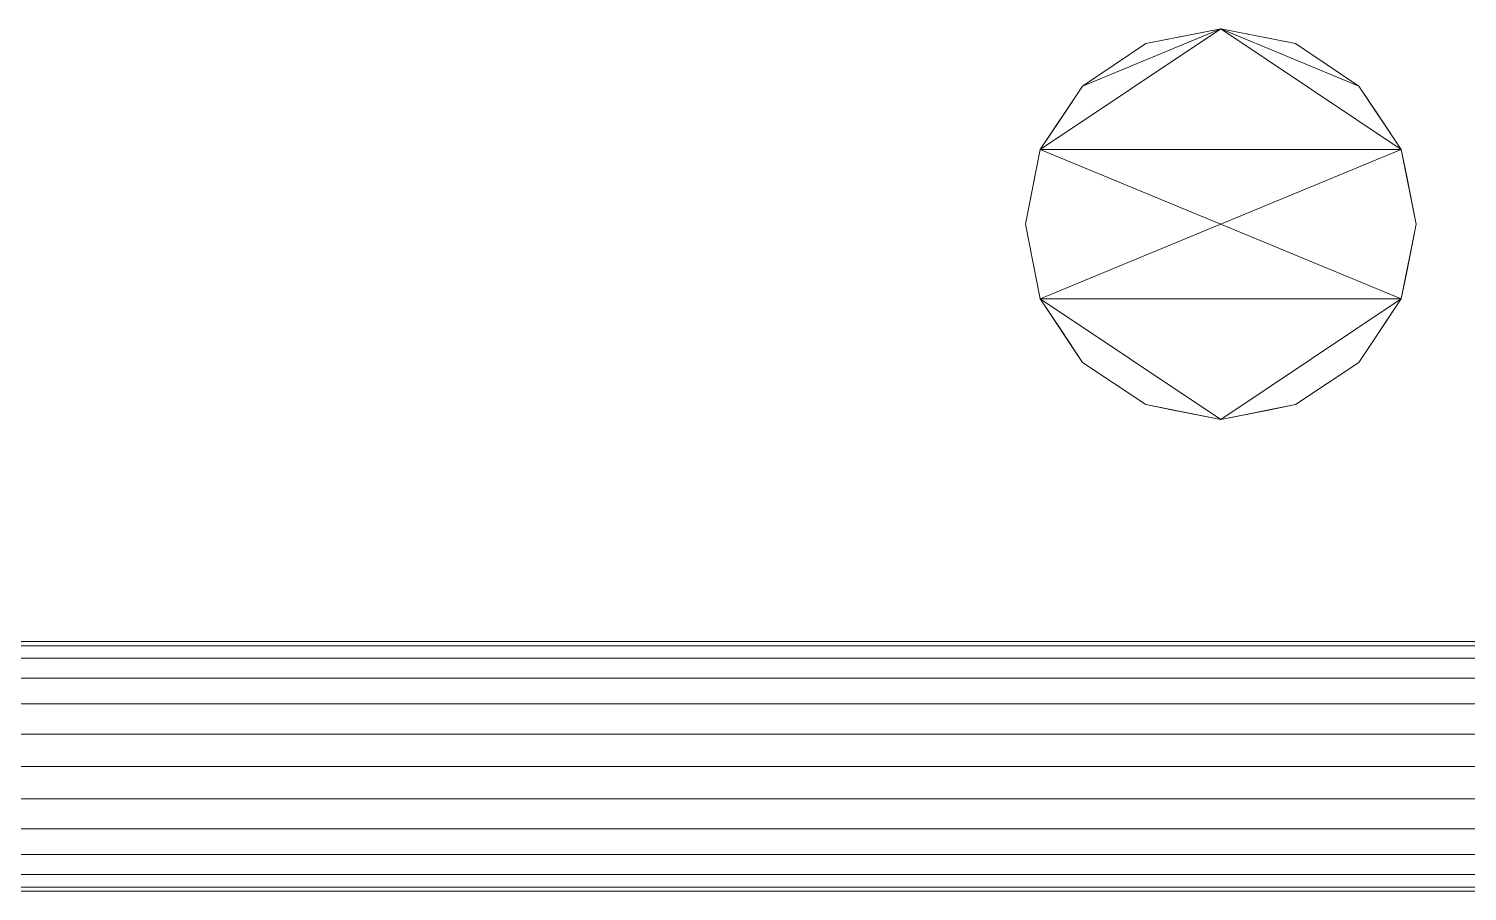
# Model space of a CAD drawing. Header units: inches. Extents: x -3326 to -59, y 8 to 1043.
# Drawn here: x -1714.14 to -1697.58, y 324.56 to 334.49 of the extents above; entities that cross this region are included whole.
import ezdxf

# ---------------------------------------------------------------- set-up
doc = ezdxf.new("R2010")
doc.units = ezdxf.units.IN
doc.header["$MEASUREMENT"] = 0
doc.layers.add('F-SPRN', color=10, linetype='Continuous', lineweight=9)

msp = doc.modelspace()

# ---------------------------------------------------------------- linework, layer by layer
at = {"layer": 'F-SPRN', "color": 1}
for p, q in [((-1700.414, 332.244, 869.937), (-1700.414, 332.244, 982.063)), ((-1700.414, 332.244, 869.937), (-1700.414, 332.244, 982.063)), ((-1700.414, 332.244, 869.937), (-1700.414, 332.244, 982.063)), ((-1700.414, 332.244, 869.937), (-1700.414, 332.244, 982.063)), ((-1700.414, 332.244, 869.937), (-1700.414, 332.244, 982.063)), ((-1700.414, 332.244, 869.937), (-1700.414, 332.244, 982.063)), ((-1700.414, 332.244, 869.937), (-1700.414, 332.244, 982.063)), ((-1700.414, 332.244, 869.937), (-1700.414, 332.244, 982.063)), ((-1741.293, 326, 964), (-1686.992, 326, 964)), ((-1741.293, 326, 964), (-1686.992, 326, 964))]:
    msp.add_line(p, q, dxfattribs=at)

# ---------------------------------------------------------------- meshes
mesh = msp.add_polyface(dxfattribs=at)
corners = [(-1702.664, 332.244, 869.937), (-1702.492, 333.105, 869.937), (-1702.005, 333.835, 869.937), (-1701.275, 334.323, 869.937), (-1700.414, 334.494, 869.937), (-1699.553, 334.323, 869.937), (-1698.823, 333.835, 869.937), (-1698.335, 333.105, 869.937), (-1698.164, 332.244, 869.937), (-1698.335, 331.383, 869.937), (-1698.823, 330.653, 869.937), (-1699.553, 330.166, 869.937), (-1700.414, 329.994, 869.937), (-1701.275, 330.166, 869.937), (-1702.005, 330.653, 869.937), (-1702.492, 331.383, 869.937)]
mesh.append_faces([[corners[k] for k in face] for face in [(4, 1, 2, 3)]], dxfattribs={"vtx0": -1, "color": 1})
mesh.append_faces([[corners[k] for k in face] for face in [(1, 7, 15, 0), (9, 15, 7, 8)]], dxfattribs={"vtx0": -1, "vtx1": -1, "color": 1})
mesh.append_faces([[corners[k] for k in face] for face in [(7, 1, 4, 6), (15, 9, 12)]], dxfattribs={"vtx0": -1, "vtx1": -1, "vtx2": -1, "color": 1})
mesh.append_faces([[corners[k] for k in face] for face in [(10, 11, 12, 9), (4, 5, 6)]], dxfattribs={"vtx2": -1, "color": 1})
mesh.append_faces([[corners[k] for k in face] for face in [(12, 13, 14, 15)]], dxfattribs={"vtx3": -1, "color": 1})
mesh = msp.add_polyface(dxfattribs=at)
corners = [(-1700.414, 334.494, 982.063), (-1701.275, 334.323, 982.063), (-1702.005, 333.835, 982.063), (-1702.492, 333.105, 982.063), (-1702.664, 332.244, 982.063), (-1702.492, 331.383, 982.063), (-1702.005, 330.653, 982.063), (-1701.275, 330.166, 982.063), (-1700.414, 329.994, 982.063), (-1699.553, 330.166, 982.063), (-1698.823, 330.653, 982.063), (-1698.335, 331.383, 982.063), (-1698.164, 332.244, 982.063), (-1698.335, 333.105, 982.063), (-1698.823, 333.835, 982.063), (-1699.553, 334.323, 982.063)]
mesh.append_faces([[corners[k] for k in face] for face in [(0, 13, 14, 15)]], dxfattribs={"vtx0": -1, "color": 1})
mesh.append_faces([[corners[k] for k in face] for face in [(13, 3, 11, 12), (5, 11, 3, 4)]], dxfattribs={"vtx0": -1, "vtx1": -1, "color": 1})
mesh.append_faces([[corners[k] for k in face] for face in [(3, 13, 0, 2), (11, 5, 8)]], dxfattribs={"vtx0": -1, "vtx1": -1, "vtx2": -1, "color": 1})
mesh.append_faces([[corners[k] for k in face] for face in [(6, 7, 8, 5), (0, 1, 2)]], dxfattribs={"vtx2": -1, "color": 1})
mesh.append_faces([[corners[k] for k in face] for face in [(8, 9, 10, 11)]], dxfattribs={"vtx3": -1, "color": 1})
mesh = msp.add_polyface(dxfattribs=at)
corners = [(-1702.664, 332.244, 869.937), (-1702.664, 332.244, 982.063), (-1702.492, 333.105, 982.063), (-1702.005, 333.835, 982.063), (-1701.275, 334.323, 982.063), (-1700.414, 334.494, 982.063), (-1700.414, 334.494, 869.937), (-1701.275, 334.323, 869.937), (-1702.005, 333.835, 869.937), (-1702.492, 333.105, 869.937), (-1702.551, 332.812, 869.937), (-1702.578, 332.675, 982.063), (-1702.248, 333.47, 869.937), (-1702.248, 333.47, 982.063), (-1700.981, 334.382, 982.063), (-1700.844, 334.409, 869.937), (-1701.64, 334.079, 982.063), (-1701.64, 334.079, 869.937)]
mesh.append_faces([[corners[k] for k in face] for face in [(11, 0, 1)]], dxfattribs={"vtx0": -1, "color": 1})
mesh.append_faces([[corners[k] for k in face] for face in [(2, 10, 11), (0, 11, 10), (14, 7, 4), (7, 14, 15), (5, 15, 14)]], dxfattribs={"vtx0": -1, "vtx1": -1, "color": 1})
mesh.append_faces([[corners[k] for k in face] for face in [(2, 9, 10)]], dxfattribs={"vtx0": -1, "vtx2": -1, "color": 1})
mesh.append_faces([[corners[k] for k in face] for face in [(12, 9, 2, 13), (13, 3, 8, 12), (16, 4, 7, 17), (17, 8, 3, 16)]], dxfattribs={"vtx1": -1, "vtx3": -1, "color": 1})
mesh.append_faces([[corners[k] for k in face] for face in [(5, 6, 15)]], dxfattribs={"vtx2": -1, "color": 1})
mesh = msp.add_polyface(dxfattribs=at)
corners = [(-1702.664, 332.244, 869.937), (-1702.492, 333.105, 869.937), (-1702.005, 333.835, 869.937), (-1701.275, 334.323, 869.937), (-1700.414, 334.494, 869.937), (-1699.553, 334.323, 869.937), (-1698.823, 333.835, 869.937), (-1698.335, 333.105, 869.937), (-1698.164, 332.244, 869.937), (-1698.335, 331.383, 869.937), (-1698.823, 330.653, 869.937), (-1699.553, 330.166, 869.937), (-1700.414, 329.994, 869.937), (-1701.275, 330.166, 869.937), (-1702.005, 330.653, 869.937), (-1702.492, 331.383, 869.937)]
mesh.append_faces([[corners[k] for k in face] for face in [(4, 1, 2, 3)]], dxfattribs={"vtx0": -1, "color": 1})
mesh.append_faces([[corners[k] for k in face] for face in [(1, 7, 15, 0), (9, 15, 7, 8)]], dxfattribs={"vtx0": -1, "vtx1": -1, "color": 1})
mesh.append_faces([[corners[k] for k in face] for face in [(7, 1, 4, 6), (15, 9, 12)]], dxfattribs={"vtx0": -1, "vtx1": -1, "vtx2": -1, "color": 1})
mesh.append_faces([[corners[k] for k in face] for face in [(10, 11, 12, 9), (4, 5, 6)]], dxfattribs={"vtx2": -1, "color": 1})
mesh.append_faces([[corners[k] for k in face] for face in [(12, 13, 14, 15)]], dxfattribs={"vtx3": -1, "color": 1})
mesh = msp.add_polyface(dxfattribs=at)
corners = [(-1700.414, 334.494, 982.063), (-1701.275, 334.323, 982.063), (-1702.005, 333.835, 982.063), (-1702.492, 333.105, 982.063), (-1702.664, 332.244, 982.063), (-1702.492, 331.383, 982.063), (-1702.005, 330.653, 982.063), (-1701.275, 330.166, 982.063), (-1700.414, 329.994, 982.063), (-1699.553, 330.166, 982.063), (-1698.823, 330.653, 982.063), (-1698.335, 331.383, 982.063), (-1698.164, 332.244, 982.063), (-1698.335, 333.105, 982.063), (-1698.823, 333.835, 982.063), (-1699.553, 334.323, 982.063)]
mesh.append_faces([[corners[k] for k in face] for face in [(0, 13, 14, 15)]], dxfattribs={"vtx0": -1, "color": 1})
mesh.append_faces([[corners[k] for k in face] for face in [(13, 3, 11, 12), (5, 11, 3, 4)]], dxfattribs={"vtx0": -1, "vtx1": -1, "color": 1})
mesh.append_faces([[corners[k] for k in face] for face in [(3, 13, 0, 2), (11, 5, 8)]], dxfattribs={"vtx0": -1, "vtx1": -1, "vtx2": -1, "color": 1})
mesh.append_faces([[corners[k] for k in face] for face in [(6, 7, 8, 5), (0, 1, 2)]], dxfattribs={"vtx2": -1, "color": 1})
mesh.append_faces([[corners[k] for k in face] for face in [(8, 9, 10, 11)]], dxfattribs={"vtx3": -1, "color": 1})
mesh = msp.add_polyface(dxfattribs=at)
corners = [(-1702.664, 332.244, 869.937), (-1702.664, 332.244, 982.063), (-1702.492, 333.105, 982.063), (-1702.005, 333.835, 982.063), (-1701.275, 334.323, 982.063), (-1700.414, 334.494, 982.063), (-1700.414, 334.494, 869.937), (-1701.275, 334.323, 869.937), (-1702.005, 333.835, 869.937), (-1702.492, 333.105, 869.937), (-1702.551, 332.812, 869.937), (-1702.578, 332.675, 982.063), (-1702.248, 333.47, 869.937), (-1702.248, 333.47, 982.063), (-1700.981, 334.382, 982.063), (-1700.844, 334.409, 869.937), (-1701.64, 334.079, 982.063), (-1701.64, 334.079, 869.937)]
mesh.append_faces([[corners[k] for k in face] for face in [(11, 0, 1)]], dxfattribs={"vtx0": -1, "color": 1})
mesh.append_faces([[corners[k] for k in face] for face in [(2, 10, 11), (0, 11, 10), (14, 7, 4), (7, 14, 15), (5, 15, 14)]], dxfattribs={"vtx0": -1, "vtx1": -1, "color": 1})
mesh.append_faces([[corners[k] for k in face] for face in [(2, 9, 10)]], dxfattribs={"vtx0": -1, "vtx2": -1, "color": 1})
mesh.append_faces([[corners[k] for k in face] for face in [(12, 9, 2, 13), (13, 3, 8, 12), (16, 4, 7, 17), (17, 8, 3, 16)]], dxfattribs={"vtx1": -1, "vtx3": -1, "color": 1})
mesh.append_faces([[corners[k] for k in face] for face in [(5, 6, 15)]], dxfattribs={"vtx2": -1, "color": 1})
mesh = msp.add_polyface(dxfattribs=at)
corners = [(-1702.664, 332.244, 869.937), (-1702.492, 333.105, 869.937), (-1702.005, 333.835, 869.937), (-1701.275, 334.323, 869.937), (-1700.414, 334.494, 869.937), (-1699.553, 334.323, 869.937), (-1698.823, 333.835, 869.937), (-1698.335, 333.105, 869.937), (-1698.164, 332.244, 869.937), (-1698.335, 331.383, 869.937), (-1698.823, 330.653, 869.937), (-1699.553, 330.166, 869.937), (-1700.414, 329.994, 869.937), (-1701.275, 330.166, 869.937), (-1702.005, 330.653, 869.937), (-1702.492, 331.383, 869.937)]
mesh.append_faces([[corners[k] for k in face] for face in [(4, 1, 2, 3)]], dxfattribs={"vtx0": -1, "color": 1})
mesh.append_faces([[corners[k] for k in face] for face in [(1, 7, 15, 0), (9, 15, 7, 8)]], dxfattribs={"vtx0": -1, "vtx1": -1, "color": 1})
mesh.append_faces([[corners[k] for k in face] for face in [(7, 1, 4, 6), (15, 9, 12)]], dxfattribs={"vtx0": -1, "vtx1": -1, "vtx2": -1, "color": 1})
mesh.append_faces([[corners[k] for k in face] for face in [(10, 11, 12, 9), (4, 5, 6)]], dxfattribs={"vtx2": -1, "color": 1})
mesh.append_faces([[corners[k] for k in face] for face in [(12, 13, 14, 15)]], dxfattribs={"vtx3": -1, "color": 1})
mesh = msp.add_polyface(dxfattribs=at)
corners = [(-1700.414, 334.494, 982.063), (-1701.275, 334.323, 982.063), (-1702.005, 333.835, 982.063), (-1702.492, 333.105, 982.063), (-1702.664, 332.244, 982.063), (-1702.492, 331.383, 982.063), (-1702.005, 330.653, 982.063), (-1701.275, 330.166, 982.063), (-1700.414, 329.994, 982.063), (-1699.553, 330.166, 982.063), (-1698.823, 330.653, 982.063), (-1698.335, 331.383, 982.063), (-1698.164, 332.244, 982.063), (-1698.335, 333.105, 982.063), (-1698.823, 333.835, 982.063), (-1699.553, 334.323, 982.063)]
mesh.append_faces([[corners[k] for k in face] for face in [(0, 13, 14, 15)]], dxfattribs={"vtx0": -1, "color": 1})
mesh.append_faces([[corners[k] for k in face] for face in [(13, 3, 11, 12), (5, 11, 3, 4)]], dxfattribs={"vtx0": -1, "vtx1": -1, "color": 1})
mesh.append_faces([[corners[k] for k in face] for face in [(3, 13, 0, 2), (11, 5, 8)]], dxfattribs={"vtx0": -1, "vtx1": -1, "vtx2": -1, "color": 1})
mesh.append_faces([[corners[k] for k in face] for face in [(6, 7, 8, 5), (0, 1, 2)]], dxfattribs={"vtx2": -1, "color": 1})
mesh.append_faces([[corners[k] for k in face] for face in [(8, 9, 10, 11)]], dxfattribs={"vtx3": -1, "color": 1})
mesh = msp.add_polyface(dxfattribs=at)
corners = [(-1702.664, 332.244, 869.937), (-1702.664, 332.244, 982.063), (-1702.492, 333.105, 982.063), (-1702.005, 333.835, 982.063), (-1701.275, 334.323, 982.063), (-1700.414, 334.494, 982.063), (-1700.414, 334.494, 869.937), (-1701.275, 334.323, 869.937), (-1702.005, 333.835, 869.937), (-1702.492, 333.105, 869.937), (-1702.551, 332.812, 869.937), (-1702.578, 332.675, 982.063), (-1702.248, 333.47, 869.937), (-1702.248, 333.47, 982.063), (-1700.981, 334.382, 982.063), (-1700.844, 334.409, 869.937), (-1701.64, 334.079, 982.063), (-1701.64, 334.079, 869.937)]
mesh.append_faces([[corners[k] for k in face] for face in [(11, 0, 1)]], dxfattribs={"vtx0": -1, "color": 1})
mesh.append_faces([[corners[k] for k in face] for face in [(2, 10, 11), (0, 11, 10), (14, 7, 4), (7, 14, 15), (5, 15, 14)]], dxfattribs={"vtx0": -1, "vtx1": -1, "color": 1})
mesh.append_faces([[corners[k] for k in face] for face in [(2, 9, 10)]], dxfattribs={"vtx0": -1, "vtx2": -1, "color": 1})
mesh.append_faces([[corners[k] for k in face] for face in [(12, 9, 2, 13), (13, 3, 8, 12), (16, 4, 7, 17), (17, 8, 3, 16)]], dxfattribs={"vtx1": -1, "vtx3": -1, "color": 1})
mesh.append_faces([[corners[k] for k in face] for face in [(5, 6, 15)]], dxfattribs={"vtx2": -1, "color": 1})
mesh = msp.add_polyface(dxfattribs=at)
corners = [(-1702.664, 332.244, 869.937), (-1702.492, 333.105, 869.937), (-1702.005, 333.835, 869.937), (-1701.275, 334.323, 869.937), (-1700.414, 334.494, 869.937), (-1699.553, 334.323, 869.937), (-1698.823, 333.835, 869.937), (-1698.335, 333.105, 869.937), (-1698.164, 332.244, 869.937), (-1698.335, 331.383, 869.937), (-1698.823, 330.653, 869.937), (-1699.553, 330.166, 869.937), (-1700.414, 329.994, 869.937), (-1701.275, 330.166, 869.937), (-1702.005, 330.653, 869.937), (-1702.492, 331.383, 869.937)]
mesh.append_faces([[corners[k] for k in face] for face in [(4, 1, 2, 3)]], dxfattribs={"vtx0": -1, "color": 1})
mesh.append_faces([[corners[k] for k in face] for face in [(1, 7, 15, 0), (9, 15, 7, 8)]], dxfattribs={"vtx0": -1, "vtx1": -1, "color": 1})
mesh.append_faces([[corners[k] for k in face] for face in [(7, 1, 4, 6), (15, 9, 12)]], dxfattribs={"vtx0": -1, "vtx1": -1, "vtx2": -1, "color": 1})
mesh.append_faces([[corners[k] for k in face] for face in [(10, 11, 12, 9), (4, 5, 6)]], dxfattribs={"vtx2": -1, "color": 1})
mesh.append_faces([[corners[k] for k in face] for face in [(12, 13, 14, 15)]], dxfattribs={"vtx3": -1, "color": 1})
mesh = msp.add_polyface(dxfattribs=at)
corners = [(-1700.414, 334.494, 982.063), (-1701.275, 334.323, 982.063), (-1702.005, 333.835, 982.063), (-1702.492, 333.105, 982.063), (-1702.664, 332.244, 982.063), (-1702.492, 331.383, 982.063), (-1702.005, 330.653, 982.063), (-1701.275, 330.166, 982.063), (-1700.414, 329.994, 982.063), (-1699.553, 330.166, 982.063), (-1698.823, 330.653, 982.063), (-1698.335, 331.383, 982.063), (-1698.164, 332.244, 982.063), (-1698.335, 333.105, 982.063), (-1698.823, 333.835, 982.063), (-1699.553, 334.323, 982.063)]
mesh.append_faces([[corners[k] for k in face] for face in [(0, 13, 14, 15)]], dxfattribs={"vtx0": -1, "color": 1})
mesh.append_faces([[corners[k] for k in face] for face in [(13, 3, 11, 12), (5, 11, 3, 4)]], dxfattribs={"vtx0": -1, "vtx1": -1, "color": 1})
mesh.append_faces([[corners[k] for k in face] for face in [(3, 13, 0, 2), (11, 5, 8)]], dxfattribs={"vtx0": -1, "vtx1": -1, "vtx2": -1, "color": 1})
mesh.append_faces([[corners[k] for k in face] for face in [(6, 7, 8, 5), (0, 1, 2)]], dxfattribs={"vtx2": -1, "color": 1})
mesh.append_faces([[corners[k] for k in face] for face in [(8, 9, 10, 11)]], dxfattribs={"vtx3": -1, "color": 1})
mesh = msp.add_polyface(dxfattribs=at)
corners = [(-1702.664, 332.244, 869.937), (-1702.664, 332.244, 982.063), (-1702.492, 333.105, 982.063), (-1702.005, 333.835, 982.063), (-1701.275, 334.323, 982.063), (-1700.414, 334.494, 982.063), (-1700.414, 334.494, 869.937), (-1701.275, 334.323, 869.937), (-1702.005, 333.835, 869.937), (-1702.492, 333.105, 869.937), (-1702.551, 332.812, 982.063), (-1702.578, 332.675, 869.937), (-1702.248, 333.47, 869.937), (-1702.248, 333.47, 982.063), (-1700.981, 334.382, 982.063), (-1700.844, 334.409, 869.937), (-1701.64, 334.079, 982.063), (-1701.64, 334.079, 869.937)]
mesh.append_faces([[corners[k] for k in face] for face in [(1, 11, 0)]], dxfattribs={"vtx0": -1, "color": 1})
mesh.append_faces([[corners[k] for k in face] for face in [(7, 14, 15), (5, 15, 14), (14, 7, 4)]], dxfattribs={"vtx0": -1, "vtx1": -1, "color": 1})
mesh.append_faces([[corners[k] for k in face] for face in [(10, 9, 11)]], dxfattribs={"vtx0": -1, "vtx2": -1, "color": 1})
mesh.append_faces([[corners[k] for k in face] for face in [(1, 10, 11), (10, 2, 9)]], dxfattribs={"vtx1": -1, "vtx2": -1, "color": 1})
mesh.append_faces([[corners[k] for k in face] for face in [(13, 3, 8, 12), (2, 13, 12, 9), (3, 16, 17, 8), (7, 17, 16, 4)]], dxfattribs={"vtx1": -1, "vtx3": -1, "color": 1})
mesh.append_faces([[corners[k] for k in face] for face in [(5, 6, 15)]], dxfattribs={"vtx2": -1, "color": 1})
mesh = msp.add_polyface(dxfattribs=at)
corners = [(-1700.414, 334.494, 869.937), (-1700.414, 334.494, 982.063), (-1699.553, 334.323, 982.063), (-1698.823, 333.835, 982.063), (-1698.335, 333.105, 982.063), (-1698.164, 332.244, 982.063), (-1698.164, 332.244, 869.937), (-1698.335, 333.105, 869.937), (-1698.823, 333.835, 869.937), (-1699.553, 334.323, 869.937), (-1699.846, 334.382, 869.937), (-1699.983, 334.409, 982.063), (-1699.188, 334.079, 869.937), (-1699.188, 334.079, 982.063), (-1698.276, 332.812, 982.063), (-1698.249, 332.675, 869.937), (-1698.579, 333.47, 982.063), (-1698.579, 333.47, 869.937)]
mesh.append_faces([[corners[k] for k in face] for face in [(11, 0, 1)]], dxfattribs={"vtx0": -1, "color": 1})
mesh.append_faces([[corners[k] for k in face] for face in [(2, 10, 11), (0, 11, 10), (7, 14, 15), (5, 15, 14), (14, 7, 4)]], dxfattribs={"vtx0": -1, "vtx1": -1, "color": 1})
mesh.append_faces([[corners[k] for k in face] for face in [(2, 9, 10)]], dxfattribs={"vtx0": -1, "vtx2": -1, "color": 1})
mesh.append_faces([[corners[k] for k in face] for face in [(13, 3, 8, 12), (2, 13, 12, 9), (17, 8, 3, 16), (7, 17, 16, 4)]], dxfattribs={"vtx1": -1, "vtx3": -1, "color": 1})
mesh.append_faces([[corners[k] for k in face] for face in [(5, 6, 15)]], dxfattribs={"vtx2": -1, "color": 1})
mesh = msp.add_polyface(dxfattribs=at)
corners = [(-1700.414, 334.494, 869.937), (-1700.414, 334.494, 982.063), (-1699.553, 334.323, 982.063), (-1698.823, 333.835, 982.063), (-1698.335, 333.105, 982.063), (-1698.164, 332.244, 982.063), (-1698.164, 332.244, 869.937), (-1698.335, 333.105, 869.937), (-1698.823, 333.835, 869.937), (-1699.553, 334.323, 869.937), (-1699.846, 334.382, 869.937), (-1699.983, 334.409, 982.063), (-1699.188, 334.079, 869.937), (-1699.188, 334.079, 982.063), (-1698.276, 332.812, 982.063), (-1698.249, 332.675, 869.937), (-1698.579, 333.47, 982.063), (-1698.579, 333.47, 869.937)]
mesh.append_faces([[corners[k] for k in face] for face in [(11, 0, 1)]], dxfattribs={"vtx0": -1, "color": 1})
mesh.append_faces([[corners[k] for k in face] for face in [(2, 10, 11), (0, 11, 10), (7, 14, 15), (5, 15, 14), (14, 7, 4)]], dxfattribs={"vtx0": -1, "vtx1": -1, "color": 1})
mesh.append_faces([[corners[k] for k in face] for face in [(2, 9, 10)]], dxfattribs={"vtx0": -1, "vtx2": -1, "color": 1})
mesh.append_faces([[corners[k] for k in face] for face in [(13, 3, 8, 12), (2, 13, 12, 9), (17, 8, 3, 16), (7, 17, 16, 4)]], dxfattribs={"vtx1": -1, "vtx3": -1, "color": 1})
mesh.append_faces([[corners[k] for k in face] for face in [(5, 6, 15)]], dxfattribs={"vtx2": -1, "color": 1})
mesh = msp.add_polyface(dxfattribs=at)
corners = [(-1700.414, 334.494, 869.937), (-1700.414, 334.494, 982.063), (-1699.553, 334.323, 982.063), (-1698.823, 333.835, 982.063), (-1698.335, 333.105, 982.063), (-1698.164, 332.244, 982.063), (-1698.164, 332.244, 869.937), (-1698.335, 333.105, 869.937), (-1698.823, 333.835, 869.937), (-1699.553, 334.323, 869.937), (-1699.846, 334.382, 869.937), (-1699.983, 334.409, 982.063), (-1699.188, 334.079, 869.937), (-1699.188, 334.079, 982.063), (-1698.276, 332.812, 982.063), (-1698.249, 332.675, 869.937), (-1698.579, 333.47, 982.063), (-1698.579, 333.47, 869.937)]
mesh.append_faces([[corners[k] for k in face] for face in [(11, 0, 1)]], dxfattribs={"vtx0": -1, "color": 1})
mesh.append_faces([[corners[k] for k in face] for face in [(2, 10, 11), (0, 11, 10), (7, 14, 15), (5, 15, 14), (14, 7, 4)]], dxfattribs={"vtx0": -1, "vtx1": -1, "color": 1})
mesh.append_faces([[corners[k] for k in face] for face in [(2, 9, 10)]], dxfattribs={"vtx0": -1, "vtx2": -1, "color": 1})
mesh.append_faces([[corners[k] for k in face] for face in [(13, 3, 8, 12), (2, 13, 12, 9), (17, 8, 3, 16), (7, 17, 16, 4)]], dxfattribs={"vtx1": -1, "vtx3": -1, "color": 1})
mesh.append_faces([[corners[k] for k in face] for face in [(5, 6, 15)]], dxfattribs={"vtx2": -1, "color": 1})
mesh = msp.add_polyface(dxfattribs=at)
corners = [(-1700.414, 334.494, 869.937), (-1700.414, 334.494, 982.063), (-1699.553, 334.323, 982.063), (-1698.823, 333.835, 982.063), (-1698.335, 333.105, 982.063), (-1698.164, 332.244, 982.063), (-1698.164, 332.244, 869.937), (-1698.335, 333.105, 869.937), (-1698.823, 333.835, 869.937), (-1699.553, 334.323, 869.937), (-1699.846, 334.382, 869.937), (-1699.983, 334.409, 982.063), (-1699.188, 334.079, 869.937), (-1699.188, 334.079, 982.063), (-1698.276, 332.812, 982.063), (-1698.249, 332.675, 869.937), (-1698.579, 333.47, 982.063), (-1698.579, 333.47, 869.937)]
mesh.append_faces([[corners[k] for k in face] for face in [(11, 0, 1)]], dxfattribs={"vtx0": -1, "color": 1})
mesh.append_faces([[corners[k] for k in face] for face in [(2, 10, 11), (0, 11, 10), (7, 14, 15), (5, 15, 14), (14, 7, 4)]], dxfattribs={"vtx0": -1, "vtx1": -1, "color": 1})
mesh.append_faces([[corners[k] for k in face] for face in [(2, 9, 10)]], dxfattribs={"vtx0": -1, "vtx2": -1, "color": 1})
mesh.append_faces([[corners[k] for k in face] for face in [(13, 3, 8, 12), (2, 13, 12, 9), (17, 8, 3, 16), (7, 17, 16, 4)]], dxfattribs={"vtx1": -1, "vtx3": -1, "color": 1})
mesh.append_faces([[corners[k] for k in face] for face in [(5, 6, 15)]], dxfattribs={"vtx2": -1, "color": 1})
mesh = msp.add_polyface(dxfattribs=at)
corners = [(-1700.414, 329.994, 869.937), (-1700.414, 329.994, 982.063), (-1701.275, 330.166, 982.063), (-1702.005, 330.653, 982.063), (-1702.492, 331.383, 982.063), (-1702.664, 332.244, 982.063), (-1702.664, 332.244, 869.937), (-1702.492, 331.383, 869.937), (-1702.005, 330.653, 869.937), (-1701.275, 330.166, 869.937), (-1700.981, 330.107, 869.937), (-1700.844, 330.08, 982.063), (-1701.64, 330.41, 869.937), (-1701.64, 330.41, 982.063), (-1702.551, 331.677, 982.063), (-1702.578, 331.814, 869.937), (-1702.248, 331.018, 982.063), (-1702.248, 331.018, 869.937)]
mesh.append_faces([[corners[k] for k in face] for face in [(11, 0, 1)]], dxfattribs={"vtx0": -1, "color": 1})
mesh.append_faces([[corners[k] for k in face] for face in [(2, 10, 11), (0, 11, 10), (7, 14, 15), (5, 15, 14), (14, 7, 4)]], dxfattribs={"vtx0": -1, "vtx1": -1, "color": 1})
mesh.append_faces([[corners[k] for k in face] for face in [(2, 9, 10)]], dxfattribs={"vtx0": -1, "vtx2": -1, "color": 1})
mesh.append_faces([[corners[k] for k in face] for face in [(13, 3, 8, 12), (2, 13, 12, 9), (17, 8, 3, 16), (7, 17, 16, 4)]], dxfattribs={"vtx1": -1, "vtx3": -1, "color": 1})
mesh.append_faces([[corners[k] for k in face] for face in [(5, 6, 15)]], dxfattribs={"vtx2": -1, "color": 1})
mesh = msp.add_polyface(dxfattribs=at)
corners = [(-1700.414, 329.994, 869.937), (-1700.414, 329.994, 982.063), (-1701.275, 330.166, 982.063), (-1702.005, 330.653, 982.063), (-1702.492, 331.383, 982.063), (-1702.664, 332.244, 982.063), (-1702.664, 332.244, 869.937), (-1702.492, 331.383, 869.937), (-1702.005, 330.653, 869.937), (-1701.275, 330.166, 869.937), (-1700.981, 330.107, 869.937), (-1700.844, 330.08, 982.063), (-1701.64, 330.41, 869.937), (-1701.64, 330.41, 982.063), (-1702.551, 331.677, 982.063), (-1702.578, 331.814, 869.937), (-1702.248, 331.018, 982.063), (-1702.248, 331.018, 869.937)]
mesh.append_faces([[corners[k] for k in face] for face in [(11, 0, 1)]], dxfattribs={"vtx0": -1, "color": 1})
mesh.append_faces([[corners[k] for k in face] for face in [(2, 10, 11), (0, 11, 10), (7, 14, 15), (5, 15, 14), (14, 7, 4)]], dxfattribs={"vtx0": -1, "vtx1": -1, "color": 1})
mesh.append_faces([[corners[k] for k in face] for face in [(2, 9, 10)]], dxfattribs={"vtx0": -1, "vtx2": -1, "color": 1})
mesh.append_faces([[corners[k] for k in face] for face in [(13, 3, 8, 12), (2, 13, 12, 9), (17, 8, 3, 16), (7, 17, 16, 4)]], dxfattribs={"vtx1": -1, "vtx3": -1, "color": 1})
mesh.append_faces([[corners[k] for k in face] for face in [(5, 6, 15)]], dxfattribs={"vtx2": -1, "color": 1})
mesh = msp.add_polyface(dxfattribs=at)
corners = [(-1700.414, 329.994, 869.937), (-1700.414, 329.994, 982.063), (-1701.275, 330.166, 982.063), (-1702.005, 330.653, 982.063), (-1702.492, 331.383, 982.063), (-1702.664, 332.244, 982.063), (-1702.664, 332.244, 869.937), (-1702.492, 331.383, 869.937), (-1702.005, 330.653, 869.937), (-1701.275, 330.166, 869.937), (-1700.981, 330.107, 869.937), (-1700.844, 330.08, 982.063), (-1701.64, 330.41, 869.937), (-1701.64, 330.41, 982.063), (-1702.551, 331.677, 982.063), (-1702.578, 331.814, 869.937), (-1702.248, 331.018, 982.063), (-1702.248, 331.018, 869.937)]
mesh.append_faces([[corners[k] for k in face] for face in [(11, 0, 1)]], dxfattribs={"vtx0": -1, "color": 1})
mesh.append_faces([[corners[k] for k in face] for face in [(2, 10, 11), (0, 11, 10), (7, 14, 15), (5, 15, 14), (14, 7, 4)]], dxfattribs={"vtx0": -1, "vtx1": -1, "color": 1})
mesh.append_faces([[corners[k] for k in face] for face in [(2, 9, 10)]], dxfattribs={"vtx0": -1, "vtx2": -1, "color": 1})
mesh.append_faces([[corners[k] for k in face] for face in [(13, 3, 8, 12), (2, 13, 12, 9), (17, 8, 3, 16), (7, 17, 16, 4)]], dxfattribs={"vtx1": -1, "vtx3": -1, "color": 1})
mesh.append_faces([[corners[k] for k in face] for face in [(5, 6, 15)]], dxfattribs={"vtx2": -1, "color": 1})
mesh = msp.add_polyface(dxfattribs=at)
corners = [(-1700.414, 329.994, 869.937), (-1700.414, 329.994, 982.063), (-1701.275, 330.166, 982.063), (-1702.005, 330.653, 982.063), (-1702.492, 331.383, 982.063), (-1702.664, 332.244, 982.063), (-1702.664, 332.244, 869.937), (-1702.492, 331.383, 869.937), (-1702.005, 330.653, 869.937), (-1701.275, 330.166, 869.937), (-1700.981, 330.107, 869.937), (-1700.844, 330.08, 982.063), (-1701.64, 330.41, 869.937), (-1701.64, 330.41, 982.063), (-1702.551, 331.677, 982.063), (-1702.578, 331.814, 869.937), (-1702.248, 331.018, 982.063), (-1702.248, 331.018, 869.937)]
mesh.append_faces([[corners[k] for k in face] for face in [(11, 0, 1)]], dxfattribs={"vtx0": -1, "color": 1})
mesh.append_faces([[corners[k] for k in face] for face in [(2, 10, 11), (0, 11, 10), (7, 14, 15), (5, 15, 14), (14, 7, 4)]], dxfattribs={"vtx0": -1, "vtx1": -1, "color": 1})
mesh.append_faces([[corners[k] for k in face] for face in [(2, 9, 10)]], dxfattribs={"vtx0": -1, "vtx2": -1, "color": 1})
mesh.append_faces([[corners[k] for k in face] for face in [(13, 3, 8, 12), (2, 13, 12, 9), (17, 8, 3, 16), (7, 17, 16, 4)]], dxfattribs={"vtx1": -1, "vtx3": -1, "color": 1})
mesh.append_faces([[corners[k] for k in face] for face in [(5, 6, 15)]], dxfattribs={"vtx2": -1, "color": 1})
mesh = msp.add_polyface(dxfattribs=at)
corners = [(-1698.164, 332.244, 869.937), (-1698.164, 332.244, 982.063), (-1698.335, 331.383, 982.063), (-1698.823, 330.653, 982.063), (-1699.553, 330.166, 982.063), (-1700.414, 329.994, 982.063), (-1700.414, 329.994, 869.937), (-1699.553, 330.166, 869.937), (-1698.823, 330.653, 869.937), (-1698.335, 331.383, 869.937), (-1698.276, 331.677, 869.937), (-1698.249, 331.814, 982.063), (-1698.579, 331.018, 869.937), (-1698.579, 331.018, 982.063), (-1699.846, 330.107, 982.063), (-1699.983, 330.08, 869.937), (-1699.188, 330.41, 982.063), (-1699.188, 330.41, 869.937)]
mesh.append_faces([[corners[k] for k in face] for face in [(11, 0, 1)]], dxfattribs={"vtx0": -1, "color": 1})
mesh.append_faces([[corners[k] for k in face] for face in [(2, 10, 11), (0, 11, 10), (7, 14, 15), (5, 15, 14), (14, 7, 4)]], dxfattribs={"vtx0": -1, "vtx1": -1, "color": 1})
mesh.append_faces([[corners[k] for k in face] for face in [(2, 9, 10)]], dxfattribs={"vtx0": -1, "vtx2": -1, "color": 1})
mesh.append_faces([[corners[k] for k in face] for face in [(13, 3, 8, 12), (2, 13, 12, 9), (17, 8, 3, 16), (7, 17, 16, 4)]], dxfattribs={"vtx1": -1, "vtx3": -1, "color": 1})
mesh.append_faces([[corners[k] for k in face] for face in [(5, 6, 15)]], dxfattribs={"vtx2": -1, "color": 1})
mesh = msp.add_polyface(dxfattribs=at)
corners = [(-1698.164, 332.244, 869.937), (-1698.164, 332.244, 982.063), (-1698.335, 331.383, 982.063), (-1698.823, 330.653, 982.063), (-1699.553, 330.166, 982.063), (-1700.414, 329.994, 982.063), (-1700.414, 329.994, 869.937), (-1699.553, 330.166, 869.937), (-1698.823, 330.653, 869.937), (-1698.335, 331.383, 869.937), (-1698.276, 331.677, 869.937), (-1698.249, 331.814, 982.063), (-1698.579, 331.018, 869.937), (-1698.579, 331.018, 982.063), (-1699.846, 330.107, 982.063), (-1699.983, 330.08, 869.937), (-1699.188, 330.41, 982.063), (-1699.188, 330.41, 869.937)]
mesh.append_faces([[corners[k] for k in face] for face in [(11, 0, 1)]], dxfattribs={"vtx0": -1, "color": 1})
mesh.append_faces([[corners[k] for k in face] for face in [(2, 10, 11), (0, 11, 10), (7, 14, 15), (5, 15, 14), (14, 7, 4)]], dxfattribs={"vtx0": -1, "vtx1": -1, "color": 1})
mesh.append_faces([[corners[k] for k in face] for face in [(2, 9, 10)]], dxfattribs={"vtx0": -1, "vtx2": -1, "color": 1})
mesh.append_faces([[corners[k] for k in face] for face in [(13, 3, 8, 12), (2, 13, 12, 9), (17, 8, 3, 16), (7, 17, 16, 4)]], dxfattribs={"vtx1": -1, "vtx3": -1, "color": 1})
mesh.append_faces([[corners[k] for k in face] for face in [(5, 6, 15)]], dxfattribs={"vtx2": -1, "color": 1})
mesh = msp.add_polyface(dxfattribs=at)
corners = [(-1698.164, 332.244, 869.937), (-1698.164, 332.244, 982.063), (-1698.335, 331.383, 982.063), (-1698.823, 330.653, 982.063), (-1699.553, 330.166, 982.063), (-1700.414, 329.994, 982.063), (-1700.414, 329.994, 869.937), (-1699.553, 330.166, 869.937), (-1698.823, 330.653, 869.937), (-1698.335, 331.383, 869.937), (-1698.276, 331.677, 869.937), (-1698.249, 331.814, 982.063), (-1698.579, 331.018, 869.937), (-1698.579, 331.018, 982.063), (-1699.846, 330.107, 982.063), (-1699.983, 330.08, 869.937), (-1699.188, 330.41, 982.063), (-1699.188, 330.41, 869.937)]
mesh.append_faces([[corners[k] for k in face] for face in [(11, 0, 1)]], dxfattribs={"vtx0": -1, "color": 1})
mesh.append_faces([[corners[k] for k in face] for face in [(2, 10, 11), (0, 11, 10), (7, 14, 15), (5, 15, 14), (14, 7, 4)]], dxfattribs={"vtx0": -1, "vtx1": -1, "color": 1})
mesh.append_faces([[corners[k] for k in face] for face in [(2, 9, 10)]], dxfattribs={"vtx0": -1, "vtx2": -1, "color": 1})
mesh.append_faces([[corners[k] for k in face] for face in [(13, 3, 8, 12), (2, 13, 12, 9), (17, 8, 3, 16), (7, 17, 16, 4)]], dxfattribs={"vtx1": -1, "vtx3": -1, "color": 1})
mesh.append_faces([[corners[k] for k in face] for face in [(5, 6, 15)]], dxfattribs={"vtx2": -1, "color": 1})
mesh = msp.add_polyface(dxfattribs=at)
corners = [(-1698.164, 332.244, 869.937), (-1698.164, 332.244, 982.063), (-1698.335, 331.383, 982.063), (-1698.823, 330.653, 982.063), (-1699.553, 330.166, 982.063), (-1700.414, 329.994, 982.063), (-1700.414, 329.994, 869.937), (-1699.553, 330.166, 869.937), (-1698.823, 330.653, 869.937), (-1698.335, 331.383, 869.937), (-1698.276, 331.677, 869.937), (-1698.249, 331.814, 982.063), (-1698.579, 331.018, 869.937), (-1698.579, 331.018, 982.063), (-1699.846, 330.107, 982.063), (-1699.983, 330.08, 869.937), (-1699.188, 330.41, 982.063), (-1699.188, 330.41, 869.937)]
mesh.append_faces([[corners[k] for k in face] for face in [(11, 0, 1)]], dxfattribs={"vtx0": -1, "color": 1})
mesh.append_faces([[corners[k] for k in face] for face in [(2, 10, 11), (0, 11, 10), (7, 14, 15), (5, 15, 14), (14, 7, 4)]], dxfattribs={"vtx0": -1, "vtx1": -1, "color": 1})
mesh.append_faces([[corners[k] for k in face] for face in [(2, 9, 10)]], dxfattribs={"vtx0": -1, "vtx2": -1, "color": 1})
mesh.append_faces([[corners[k] for k in face] for face in [(13, 3, 8, 12), (2, 13, 12, 9), (17, 8, 3, 16), (7, 17, 16, 4)]], dxfattribs={"vtx1": -1, "vtx3": -1, "color": 1})
mesh.append_faces([[corners[k] for k in face] for face in [(5, 6, 15)]], dxfattribs={"vtx2": -1, "color": 1})
mesh = msp.add_polyface(dxfattribs=at)
corners = [(-1741.293, 327.438, 964), (-1741.293, 327.389, 964.372), (-1741.293, 327.245, 964.719), (-1741.293, 327.016, 965.016), (-1741.293, 326.719, 965.245), (-1741.293, 326.372, 965.389), (-1741.293, 326, 965.437), (-1686.992, 326, 965.437), (-1686.992, 326.372, 965.389), (-1686.992, 326.719, 965.245), (-1686.992, 327.016, 965.016), (-1686.992, 327.245, 964.719), (-1686.992, 327.389, 964.372), (-1686.992, 327.438, 964)]
mesh.append_faces([[corners[k] for k in face] for face in [(7, 8, 5, 6)]], dxfattribs={"vtx1": -1, "color": 1})
mesh.append_faces([[corners[k] for k in face] for face in [(8, 9, 4, 5), (3, 4, 9, 10), (11, 12, 1, 2), (2, 3, 10, 11)]], dxfattribs={"vtx1": -1, "vtx3": -1, "color": 1})
mesh.append_faces([[corners[k] for k in face] for face in [(12, 13, 0, 1)]], dxfattribs={"vtx3": -1, "color": 1})
mesh = msp.add_polyface(dxfattribs=at)
corners = [(-1741.293, 326, 962.562), (-1741.293, 326.372, 962.611), (-1741.293, 326.719, 962.755), (-1741.293, 327.016, 962.984), (-1741.293, 327.245, 963.281), (-1741.293, 327.389, 963.628), (-1741.293, 327.438, 964), (-1686.992, 327.438, 964), (-1686.992, 327.389, 963.628), (-1686.992, 327.245, 963.281), (-1686.992, 327.016, 962.984), (-1686.992, 326.719, 962.755), (-1686.992, 326.372, 962.611), (-1686.992, 326, 962.562)]
mesh.append_faces([[corners[k] for k in face] for face in [(7, 8, 5, 6)]], dxfattribs={"vtx1": -1, "color": 1})
mesh.append_faces([[corners[k] for k in face] for face in [(8, 9, 4, 5), (3, 4, 9, 10), (11, 12, 1, 2), (2, 3, 10, 11)]], dxfattribs={"vtx1": -1, "vtx3": -1, "color": 1})
mesh.append_faces([[corners[k] for k in face] for face in [(12, 13, 0, 1)]], dxfattribs={"vtx3": -1, "color": 1})
mesh = msp.add_polyface(dxfattribs=at)
corners = [(-1741.293, 326, 965.437), (-1741.293, 325.628, 965.389), (-1741.293, 325.281, 965.245), (-1741.293, 324.984, 965.016), (-1741.293, 324.755, 964.719), (-1741.293, 324.611, 964.372), (-1741.293, 324.562, 964), (-1686.992, 324.562, 964), (-1686.992, 324.611, 964.372), (-1686.992, 324.755, 964.719), (-1686.992, 324.984, 965.016), (-1686.992, 325.281, 965.245), (-1686.992, 325.628, 965.389), (-1686.992, 326, 965.437)]
mesh.append_faces([[corners[k] for k in face] for face in [(8, 9, 4, 5), (3, 4, 9, 10), (11, 12, 1, 2), (2, 3, 10, 11)]], dxfattribs={"vtx1": -1, "vtx3": -1, "color": 1})
mesh.append_faces([[corners[k] for k in face] for face in [(6, 7, 8, 5)]], dxfattribs={"vtx2": -1, "color": 1})
mesh.append_faces([[corners[k] for k in face] for face in [(12, 13, 0, 1)]], dxfattribs={"vtx3": -1, "color": 1})
mesh = msp.add_polyface(dxfattribs=at)
corners = [(-1741.293, 324.562, 964), (-1741.293, 324.611, 963.628), (-1741.293, 324.755, 963.281), (-1741.293, 324.984, 962.984), (-1741.293, 325.281, 962.755), (-1741.293, 325.628, 962.611), (-1741.293, 326, 962.562), (-1686.992, 326, 962.562), (-1686.992, 325.628, 962.611), (-1686.992, 325.281, 962.755), (-1686.992, 324.984, 962.984), (-1686.992, 324.755, 963.281), (-1686.992, 324.611, 963.628), (-1686.992, 324.562, 964)]
mesh.append_faces([[corners[k] for k in face] for face in [(7, 8, 5, 6)]], dxfattribs={"vtx1": -1, "color": 1})
mesh.append_faces([[corners[k] for k in face] for face in [(8, 9, 4, 5), (3, 4, 9, 10), (11, 12, 1, 2), (2, 3, 10, 11)]], dxfattribs={"vtx1": -1, "vtx3": -1, "color": 1})
mesh.append_faces([[corners[k] for k in face] for face in [(12, 13, 0, 1)]], dxfattribs={"vtx3": -1, "color": 1})

doc.saveas('drawing.dxf')
